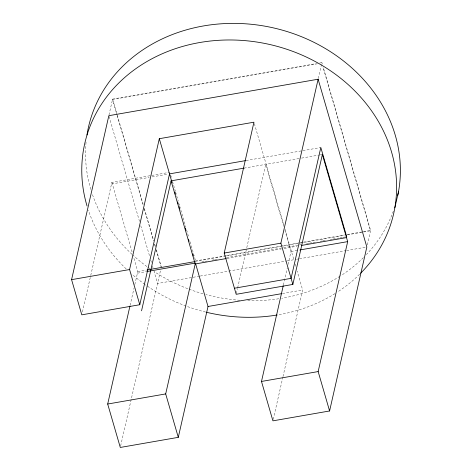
<?xml version="1.0" encoding="UTF-8"?>
<svg xmlns="http://www.w3.org/2000/svg" width="471" height="471" viewBox="0 0 471 471"><rect width="100%" height="100%" fill="white"/><g stroke="black" fill="none" stroke-linecap="round" stroke-linejoin="round"><path stroke-width="0.35" stroke-dasharray="2.35 1.77" d="M108.989 114.989L112.598 99.104L316.1 63.638M82.443 311.973L90.562 276.224M90.726 275.506L111.88 182.383L169.878 172.274M130.102 305.355L134.005 288.199M134.812 284.619L137.779 271.579L133.699 257.531M120.617 446.019L160.582 270.107M236.354 293.592L237.49 288.593M237.649 287.881L265.715 164.355L283.713 226.345M318.29 78.51L321.487 64.421M319.721 63.008L321.893 62.625L322.217 64.421M283.389 285.061L287.281 267.922M288.093 264.355L291.013 251.502L284.937 230.572M273.251 419.414L282.835 377.23M283 376.517L302.653 290.001L297.166 271.09M367.321 244.896L370.612 230.425L323.33 67.559M317.466 63.768L112.51 99.493L117.014 115.001M111.521 183.984L149.219 177.414M152.115 176.908L168.065 174.129M246.092 160.529L302.17 150.755M302.888 150.632L320.816 147.505M244.043 168.135L300.863 158.232M301.575 158.109L319.509 154.983M320.227 154.859L322.376 154.482M195.347 260.969L299.638 242.795M300.363 242.665L302.535 242.288M303.259 242.159L344.537 234.964M347.433 234.464L362.641 231.809M363.365 231.685L370.612 230.425M195.265 261.352L225.68 256.053M226.404 255.924L282.17 246.203M282.894 246.08L299.55 243.177M300.274 243.048L344.448 235.353M347.345 234.846L370.524 230.808L323.035 67.241M137.779 271.579L146.475 270.066M137.414 273.18L146.116 271.667M201.912 261.941L204.078 261.564M204.803 261.434L207.693 260.934M212.027 260.175L214.193 259.798M214.917 259.674L217.808 259.168M226.474 257.661L282.824 247.834M283.548 247.711L298.655 245.079M299.373 244.955L302.241 244.455M306.544 243.701L308.699 243.33M309.412 243.201L312.285 242.7M313.003 242.577L315.87 242.076M320.174 241.329L322.323 240.952M323.041 240.828L325.914 240.328M330.212 239.574L332.367 239.203M333.085 239.08L335.953 238.579M336.671 238.45L339.538 237.949M340.256 237.826L342.411 237.455M343.123 237.325L345.997 236.825M226.993 258.432L281.175 248.988M284.066 248.482L297.018 246.227M291.013 251.502L299.621 250.001M199.545 276.171L157.544 283.489L154.064 271.502A158.386 137.579 12.8 0 0 188.459 288.976M200.269 276.041L286.45 261.022M287.175 260.893L295.87 259.38M296.595 259.256L298.767 258.873M299.491 258.75L345.838 250.672M346.562 250.543L366.838 247.01M282.429 293.527L302.653 290.001M321.893 62.625L322.305 64.038M254.352 123.608L283.73 224.808M284.949 229.018L294.116 260.587M295.129 264.084L295.947 266.886M170.696 175.088L171.515 177.897M172.533 181.406L175.389 191.238M175.589 191.944L178.238 201.07M179.057 203.878L179.463 205.285M179.669 205.986L185.786 227.057M186.598 229.866L188.842 237.59M190.066 241.806L195.777 261.47M112.598 99.104L143.302 204.861M144.32 208.382L153.74 240.816M154.759 244.343L155.377 246.457M156.401 249.983L161.312 266.904M117.22 115.707L143.007 204.538M144.238 208.771L153.446 240.493M154.47 244.019L155.289 246.839M156.107 249.659L161.223 267.287M109.036 116.402L139.528 221.447M140.758 225.68L149.56 255.994M150.791 260.222L151.403 262.341M152.427 265.862L153.04 267.981M111.88 182.383L132.475 253.321M359.626 274.24A158.386 137.579 12.8 0 1 337.477 292.038M334.993 293.616A158.386 137.579 12.8 0 1 277.949 314.869M205.58 312.055A158.386 137.579 12.8 0 1 186.734 306.327M186.051 306.073A158.386 137.579 12.8 0 1 145.48 284.825M144.891 284.413A158.386 137.579 12.8 0 1 131.65 273.945M126.181 268.929A158.386 137.579 12.8 0 1 88.365 210.196M393.314 211.132A158.386 137.579 12.8 0 1 366.397 254.575M363.394 257.649A158.386 137.579 12.8 0 1 340.627 275.847M340.009 276.241A158.386 137.579 12.8 0 1 281.717 298.284M278.791 298.755A158.386 137.579 12.8 0 1 247.169 300.639M239.774 300.262A158.386 137.579 12.8 0 1 205.821 294.563M203.001 293.786A158.386 137.579 12.8 0 1 189.142 289.235M149.843 268.653A158.386 137.579 12.8 0 1 147.494 266.986M146.911 266.562A158.386 137.579 12.8 0 1 132.651 254.882M132.104 254.375A158.386 137.579 12.8 0 1 92.133 193.61M90.809 189.419A158.386 137.579 12.8 0 1 86.152 141.388"/><path stroke-width="0.71" d="M245.373 160.658L169.519 173.876L139.787 304.725L81.789 314.834L71.58 279.656L108.83 115.695L318.125 79.216L366.838 247.01L329.588 410.971L272.927 420.844L261.487 381.451L283.23 285.773M139.787 304.725L129.578 269.547L159.304 138.698L253.94 122.201L224.214 253.051L236.189 294.31L292.856 284.431L322.376 154.482L347.68 241.623L318.155 371.578L329.588 410.971M195.612 263.772L208.017 306.491L178.291 437.341L120.293 447.45L107.688 404.03L129.943 306.073M141.553 310.801L171.079 180.852L244.043 168.135M178.291 437.341L165.686 393.921L195.206 263.972L171.079 180.852M292.856 284.431L280.875 243.171L318.125 79.216M394.822 207.829L398.59 191.244M71.58 279.656L129.578 269.547M224.214 253.051L280.875 243.171M147.205 269.936L195.053 261.599M146.84 271.537L195.412 263.071M195.206 263.972L226.274 258.555M301.322 245.473L346.509 237.596L346.715 236.701L320.816 147.505L291.09 278.355L234.428 288.228M300.339 249.877L347.68 241.623M208.017 306.491L281.705 293.651M107.688 404.03L165.686 393.921M261.487 381.451L318.155 371.578M159.304 138.698L172.168 183.007M174.818 192.139L175.43 194.246M177.673 201.971L178.285 204.078M179.098 206.887L179.71 208.994M185.215 227.958L185.827 230.066M188.477 239.191L189.089 241.299M192.763 253.94L193.375 256.047M87.041 206.004A158.386 137.579 12.8 0 1 272.78 45.216A158.386 137.579 12.8 0 1 360.639 273.227M277.219 314.993A158.386 137.579 12.8 0 1 206.292 312.226M86.976 134.971A158.386 137.579 12.8 0 1 267.922 26.729A158.386 137.579 12.8 0 1 397.76 195.542"/></g></svg>
